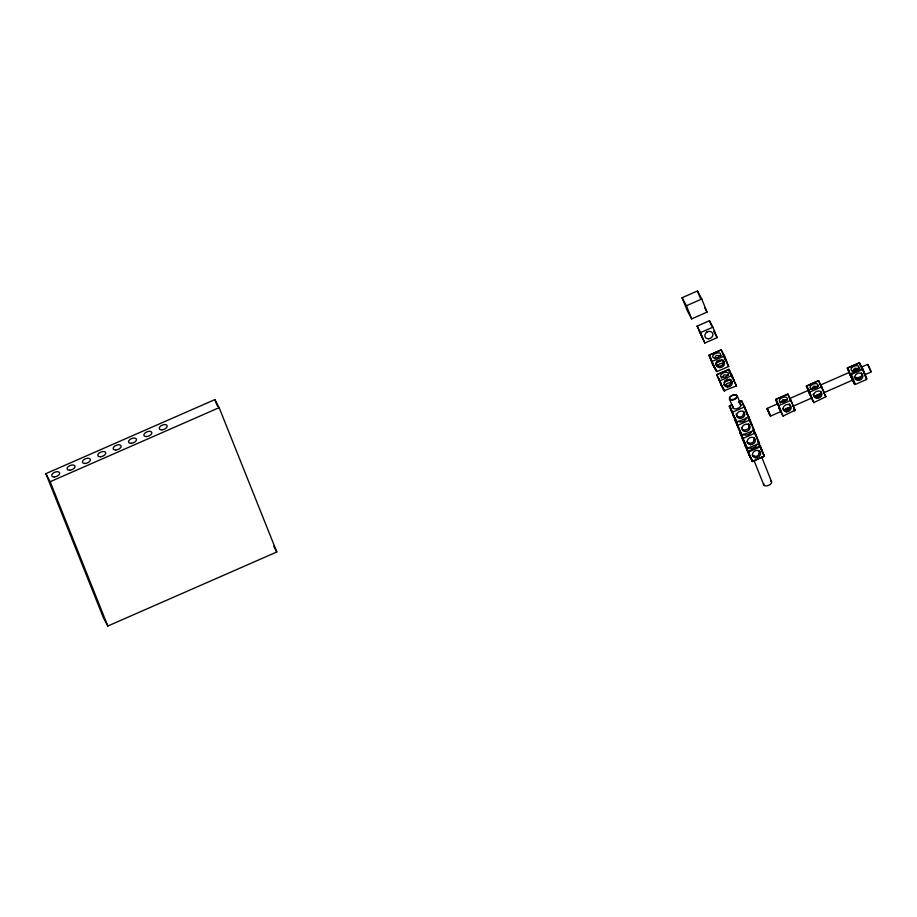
<?xml version="1.0" encoding="UTF-8"?>
<svg xmlns="http://www.w3.org/2000/svg" width="917" height="917" viewBox="0 0 917 917"><rect width="100%" height="100%" fill="white"/><g stroke="black" fill="none" stroke-linecap="round" stroke-linejoin="round"><path stroke-width="1.38" d="M721.266 378.228L724.132 374.835L727.983 375.213M749.556 426.52C748.719 429.878 742.942 431.873 741.36 427.758M780.149 403.033L783.015 399.64L786.866 400.018M716.085 365.264L716.2 362.765L720.154 361.367L721.759 359.624M723.971 382.217L727.926 380.807L729.519 379.065M768.01 410.529L767.265 408.363L777.708 403.778M770.005 414.977L770.635 416.054L767.323 408.397M868.514 366.491C866.061 360.083 872.308 373.276 870.703 371.316M748.937 453.617L745.636 445.353L744.982 445.41L748.089 451.198L760.376 445.822L764.251 456.345L757.901 441.192M852.134 379.707L854.621 384.338L855.401 384.395L866.462 379.546L862.599 369.024L859 362.937L847.319 368.061L850.987 377.242M866.462 379.546L866.703 378.434L862.92 368.989L859 362.937L859.825 363.201L861.235 366.743M714.343 358.134L716.36 355.395L720.212 355.762M723.02 359.98L723.834 362.009L723.158 363.235C722.825 367.327 715.902 367.006 715.718 363.178M730.792 379.42L731.606 381.449L730.918 382.676C730.505 386.183 725.989 386.298 723.994 384.28M743.71 411.32L743.458 414.06C743.137 418.152 736.202 417.831 736.019 414.003M754.45 438.074L753.946 440.298C753.522 443.805 749.017 443.92 747.011 441.902M759.436 450.671L759.184 453.411C758.772 456.918 754.255 457.044 752.249 455.027M811.373 389.278L813.734 386.172L817.597 386.55M820.784 391.272L820.532 394.012C820.211 398.116 813.276 397.795 813.092 393.966M852.707 370.961L854.724 368.221L858.576 368.588M780.459 411.194L783.072 416.089L795.154 410.174L787.898 394.092L775.61 399.48L777.708 404.729M809.998 395.204L806.33 386.023L818.629 380.635L825.885 396.717L813.803 402.62L811.178 397.737M723.983 362.823L723.158 363.235M810.892 389.324L811.717 388.911M748.696 427.173L749.384 425.947L748.57 423.918M764.251 456.345L752.249 461.492L744.982 445.41M719.776 355.75L721.278 355.716M717.724 365.608L716.681 366.021M727.548 375.191L728.591 374.789M725.496 385.06L723.983 385.083M738.025 416.433L737.291 416.845M786.431 399.995L787.164 399.594M817.15 386.538L818.457 386.252M783.989 410.128L787.164 410.415L788.861 409.44L790.488 406.254L789.193 403.732M748.513 442.67L747.47 443.083M858.14 368.577L859.183 368.164M855.699 378.698L858.874 378.996L860.57 378.022L862.198 374.835L861.384 372.806M753.751 455.795L753.017 456.196M744.134 413.842L743.458 414.06M821.208 393.806L820.532 394.012M45.85 473.665L214.842 399.617L219.152 407.664L276.808 551.977L107.816 626.024L103.506 617.978L45.85 473.665L50.16 481.712L107.816 626.024M50.16 481.712L219.152 407.664M682.099 297.716L697.47 290.976L701.78 299.022L707.018 312.135L691.659 318.875L687.349 310.829L682.099 297.716L686.42 305.751L691.659 318.875M686.42 305.751L701.78 299.022M697.195 326.097L709.494 320.721L712.933 327.151L717.128 337.639L704.841 343.027L697.195 326.097L704.841 343.027M700.645 332.539L712.933 327.151M716.223 371.316L708.956 355.234L721.243 349.847L724.522 355.956L728.717 366.456L717.037 371.568L712.945 365.207L708.956 355.234L721.243 349.847L725.439 360.347M712.234 361.344L724.522 355.956M727.204 370.296L716.727 374.675L723.983 390.757L736.489 385.897L729.015 369.287L716.727 374.675L723.983 390.757M720.005 380.784L732.293 375.397M731.72 404.982L729.267 406.059L736.523 422.141L749.017 417.281L741.555 400.672L739.091 401.749M736.523 422.141L729.267 406.059L732.374 404.913M738.517 402.219L741.555 400.672L743.653 405.922M732.534 412.169L744.833 406.781M808.209 385.415L818.629 380.635L820.612 385.621M859.034 363.143L847.319 368.061L854.621 384.338M780.321 402.643L786.843 399.778M789.457 398.631L818.17 386.057M820.784 384.911L849.497 372.325M852.111 371.179L858.633 368.325M861.246 367.178L867.769 364.324M862.106 368.726L850.426 373.849L851.423 374.423L855.401 384.395M789.388 397.829L787.898 394.092L775.61 399.48L778.888 405.589L791.176 400.202M808.404 389.496L806.983 385.954L806.33 386.023L809.608 392.132L821.896 386.745M851.423 374.423L862.484 369.574M734.506 419.172L737.784 425.282L750.072 419.906L754.267 430.394L741.761 435.254L734.506 419.172L735.159 419.115L737.509 425.018M770.635 416.054L781.078 411.469M784.998 409.761L790.213 407.469M792.827 406.323L812.405 397.749M815.018 396.603L821.54 393.748M824.154 392.602L852.867 380.016M855.481 378.87L862.003 376.016M864.616 374.87L871.139 372.015M739.744 432.297L743.022 438.406L755.31 433.019L759.505 443.519L747 448.379L743.733 442.269L739.744 432.297L740.397 432.228M763.918 456.379L752.249 461.492L748.467 452.047L760.147 446.934M730.918 382.676L731.674 381.724L729.393 379.833M753.946 440.298L754.691 439.346M759.184 453.411L760.033 452.757L758.875 451.37M864.914 374.652L861.613 367.258M789.858 398.402L791.646 401.933M856.088 378.434L854.186 376.646M784.379 409.865L782.637 408.627M721.53 384.899L720.705 384.647L721.152 384.051L718.79 378.148M733.99 416.203L731.216 410.369L734.563 418.037L733.245 416.031L733.692 415.435L737.348 422.393M749.797 455.646L748.971 455.382L749.407 454.798L752.891 461.434M721.633 360.392L724.006 362.57M780.837 411.366L777.605 403.789L777.822 404.695M762.508 451.909L759.265 444.332L759.494 445.249M726.47 361.734L725.806 360.484M734.127 380.991L734.093 380.36M811.293 397.439C812.611 398.666 806.49 385.988 809.126 392.682M756.995 438.337L757.373 438.888L755.253 433.581M762.382 451.726L761.603 450.178M865.453 376.119L866.703 378.434M823.913 393.049L825.885 396.717M793.847 407.733L795.154 410.174M793.446 408.523L794.752 410.965M704.554 307.55L707.018 312.135M713.678 331.209L717.128 337.639M726.757 362.788L728.717 366.456M733.864 381.013L736.489 385.897M745.75 411.171L749.017 417.281M746.793 413.796L750.072 419.906M752.295 426.726L754.267 430.394M753.35 429.351L755.31 433.019M756.88 438.624L759.505 443.519M761.259 449.995L764.365 455.783M714.423 366.685L717.037 371.568M722.183 386.126L724.808 391.009M739.962 430.623L742.587 435.518M747.825 448.631L741.738 436.607L745.085 444.275L743.733 442.269L744.168 441.673L740.867 433.409M273.725 546.234L276.808 551.977M731.353 374.147L731.984 375.42M746.507 412.088L745.876 410.827M751.562 424.858L752.135 425.763L749.762 419.929M821.151 385.851L821.85 387.306M749.533 419.436L748.788 418.095L749.178 419.436M756.812 437.982L756.112 436.526M870.508 370.938L869.786 369.425M733.577 379.936L733.096 378.904M755 433.042L754.038 431.494M769.776 414.53L767.082 408.856L770.188 415.871L768.824 412.272M779.931 409.635L778.888 407.32M725.576 360.003L724.797 358.295M744.776 407.343L743.538 404.982L743.767 405.887M751.115 423.941L750.61 422.829M724.728 357.091L723.204 354.157L723.628 355.487M732.236 375.959L733.932 379.936M745.624 410.289L745.097 409.12M748.089 451.198L748.467 452.047M851.136 377.093L850.609 375.901M822.102 387.88L823.821 392.052M810.147 395.055L809.356 393.267M732.832 378.331L732.293 377.128M745.04 407.916L746.759 412.088M761.087 449.066L760.56 447.874M869.522 368.84L868.743 367.052M725.003 357.687L726.585 361.734M755.585 435.357L755.058 434.154M768.755 412.283L768.24 411.091M791.91 402.54L793.239 406.071M750.072 421.637L749.579 420.456M850.346 375.305L849.314 372.359L852.661 380.039M724.04 356.518L724.281 357.091M760.308 447.278L759.654 445.673M848.443 369.173L849.383 371.534M809.608 392.132L813.803 402.62M778.888 405.589L783.072 416.089M776.733 400.591L778.143 404.133M778.751 407.354L779.805 409.979M732.683 378.469L729.015 369.287L728.442 369.757L729.852 373.311M749.418 420.353L750.989 424.284M753.086 429.534L754.657 433.466M757.774 441.272L760.262 447.507M697.47 290.976L700.611 298.85M709.494 320.721L711.592 325.959M737.268 395.903L740.959 405.154M748.341 423.631L749.395 426.279M759.425 451.359L760.48 454.007M761.534 456.643L771.552 481.734M729.473 399.033L733.164 408.271M754.267 461.091L763.758 484.852M737.784 425.282L741.761 435.254M743.022 438.406L747 448.379M709.609 355.166L712.91 363.43M729.909 405.99L733.21 414.255M214.842 399.617L217.489 406.242M754.599 433.042L754.255 432.125M731.583 375.42L731.239 374.503M707.511 331.518A4.195 3.53 -28.2 0 1 706.331 332.103M856.077 378.113A4.195 2.27 -21.8 0 1 856.994 377.368M814.743 396.488A4.195 2.27 -21.8 0 1 815.522 395.685M816.554 394.998A4.195 2.27 -21.8 0 1 817.15 394.7M818.388 394.287A4.195 2.27 -21.8 0 1 821.151 394.299M785.284 408.787A4.195 2.27 -21.8 0 1 785.835 408.455M787.038 407.927A4.195 2.27 -21.8 0 1 788.276 407.618M770.75 480.944A4.195 2.27 -21.8 0 1 768.503 485.402A4.195 2.27 -21.8 0 1 763.804 483.729M751.424 431.517A4.195 2.27 -21.8 0 1 747.905 434.75A4.195 2.27 -21.8 0 1 743.595 434.177M756.64 444.264A4.195 2.27 -21.8 0 1 753.763 447.622A4.195 2.27 -21.8 0 1 749.063 447.588M746.037 417.693A4.195 2.27 -21.8 0 1 743.572 421.247A4.195 2.27 -21.8 0 1 738.575 421.35M739.434 403.721A4.195 2.27 -21.8 0 1 740.328 406.621A4.195 2.27 -21.8 0 1 735.193 408.879A4.195 2.27 -21.8 0 1 733.222 406.437M724.877 385.553A4.195 2.27 -21.8 0 1 731.09 382.825M727.708 379.065A4.195 3.53 -28.2 0 1 726.688 379.89M726.104 380.188A4.195 3.53 -28.2 0 1 724.854 380.544M716.934 366.513A4.195 2.27 -21.8 0 1 719.765 363.923A4.195 2.27 -21.8 0 1 723.777 363.522M719.455 360.06A4.195 3.53 -28.2 0 1 716.452 361.149M699.35 330.716L702.697 338.407L699.35 330.716M713.38 364.611L712.945 365.207L713.77 365.459L713.38 364.611M738.93 428.56L738.483 429.145L739.308 429.408L738.93 428.56M710.95 359.544L714.297 367.213L710.95 359.544M718.722 378.985L722.069 386.653L718.722 378.985M736.5 423.482L739.847 431.15L736.5 423.482M746.977 449.72L750.324 457.388L746.977 449.72M708.302 338.774A4.195 3.53 -28.2 0 0 712.658 333.249A4.195 3.53 -28.2 0 0 705.712 333.238A4.195 3.53 -28.2 0 0 708.302 338.774M161.942 429.809A4.195 2.27 -21.8 0 0 167.135 425.671A4.195 2.27 -21.8 0 0 160.59 426.118A4.195 2.27 -21.8 0 0 161.942 429.809M146.273 436.549A4.195 2.27 -21.8 0 0 151.821 432.583A4.195 2.27 -21.8 0 0 145.482 432.652A4.195 2.27 -21.8 0 0 146.273 436.549M131.223 443.278A4.195 2.27 -21.8 0 0 136.415 439.14A4.195 2.27 -21.8 0 0 129.87 439.575A4.195 2.27 -21.8 0 0 131.223 443.278M54.103 476.943A4.195 2.27 -21.8 0 0 59.651 472.977A4.195 2.27 -21.8 0 0 53.312 473.046A4.195 2.27 -21.8 0 0 54.103 476.943M84.823 463.475A4.195 2.27 -21.8 0 0 90.37 459.509A4.195 2.27 -21.8 0 0 84.032 459.577A4.195 2.27 -21.8 0 0 84.823 463.475M69.772 470.203A4.195 2.27 -21.8 0 0 74.965 466.065A4.195 2.27 -21.8 0 0 68.42 466.501A4.195 2.27 -21.8 0 0 69.772 470.203M100.492 456.735A4.195 2.27 -21.8 0 0 105.684 452.597A4.195 2.27 -21.8 0 0 99.139 453.044A4.195 2.27 -21.8 0 0 100.492 456.735M115.553 450.018A4.195 2.27 -21.8 0 0 121.101 446.052A4.195 2.27 -21.8 0 0 114.763 446.12A4.195 2.27 -21.8 0 0 115.553 450.018M858.048 380.406A4.195 3.53 -28.2 0 0 862.679 375.042A4.195 3.53 -28.2 0 0 855.779 374.721A4.195 3.53 -28.2 0 0 858.048 380.406M853.44 370.881A4.195 2.27 -21.8 0 0 858.977 366.915A4.195 2.27 -21.8 0 0 852.638 366.983A4.195 2.27 -21.8 0 0 853.44 370.881M817.07 398.368A4.195 3.53 -28.2 0 0 821.689 393.003A4.195 3.53 -28.2 0 0 814.8 392.682A4.195 3.53 -28.2 0 0 817.07 398.368M812.451 388.842A4.195 2.27 -21.8 0 0 817.987 384.876A4.195 2.27 -21.8 0 0 811.648 384.945A4.195 2.27 -21.8 0 0 812.451 388.842M786.339 411.825A4.195 3.53 -28.2 0 0 790.97 406.46A4.195 3.53 -28.2 0 0 784.069 406.151A4.195 3.53 -28.2 0 0 786.339 411.825M781.72 402.299A4.195 2.27 -21.8 0 0 787.267 398.333A4.195 2.27 -21.8 0 0 780.917 398.414A4.195 2.27 -21.8 0 0 781.72 402.299M731.583 400.087A4.195 2.27 -21.8 0 0 737.348 396.259A4.195 2.27 -21.8 0 0 731.181 396.064A4.195 2.27 -21.8 0 0 731.583 400.087M731.617 399.617A3.863 2.086 -21.8 0 0 736.924 396.087A3.863 2.086 -21.8 0 0 731.25 395.915A3.863 2.086 -21.8 0 0 731.617 399.617M750.473 444.642A4.195 3.53 -28.2 0 0 755.104 439.277A4.195 3.53 -28.2 0 0 748.203 438.956A4.195 3.53 -28.2 0 0 750.473 444.642M755.723 457.766A4.195 3.53 -28.2 0 0 760.342 452.402A4.195 3.53 -28.2 0 0 753.453 452.081A4.195 3.53 -28.2 0 0 755.723 457.766M745.234 431.529A4.195 3.53 -28.2 0 0 749.865 426.164A4.195 3.53 -28.2 0 0 742.965 425.843A4.195 3.53 -28.2 0 0 745.234 431.529M739.996 418.404A4.195 3.53 -28.2 0 0 744.615 413.04A4.195 3.53 -28.2 0 0 737.726 412.719A4.195 3.53 -28.2 0 0 739.996 418.404M722.848 377.495A4.195 2.27 -21.8 0 0 728.385 373.528A4.195 2.27 -21.8 0 0 722.034 373.609A4.195 2.27 -21.8 0 0 722.848 377.495M727.456 387.02A4.195 3.53 -28.2 0 0 732.087 381.655A4.195 3.53 -28.2 0 0 725.187 381.346A4.195 3.53 -28.2 0 0 727.456 387.02M715.077 358.054A4.195 2.27 -21.8 0 0 720.613 354.088A4.195 2.27 -21.8 0 0 714.274 354.157A4.195 2.27 -21.8 0 0 715.077 358.054M719.685 367.579A4.195 3.53 -28.2 0 0 724.315 362.215A4.195 3.53 -28.2 0 0 717.415 361.894A4.195 3.53 -28.2 0 0 719.685 367.579"/></g></svg>
